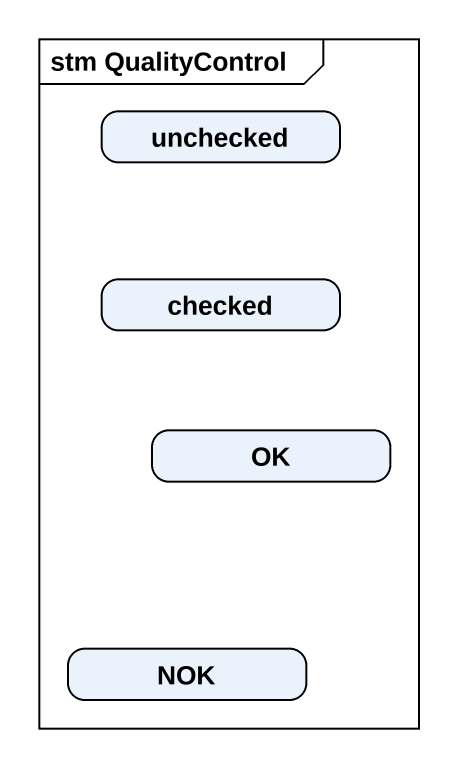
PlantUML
@startuml
mainframe stm QualityControl
hide empty description
state unchecked
state checked
state OK
state NOK
@enduml
